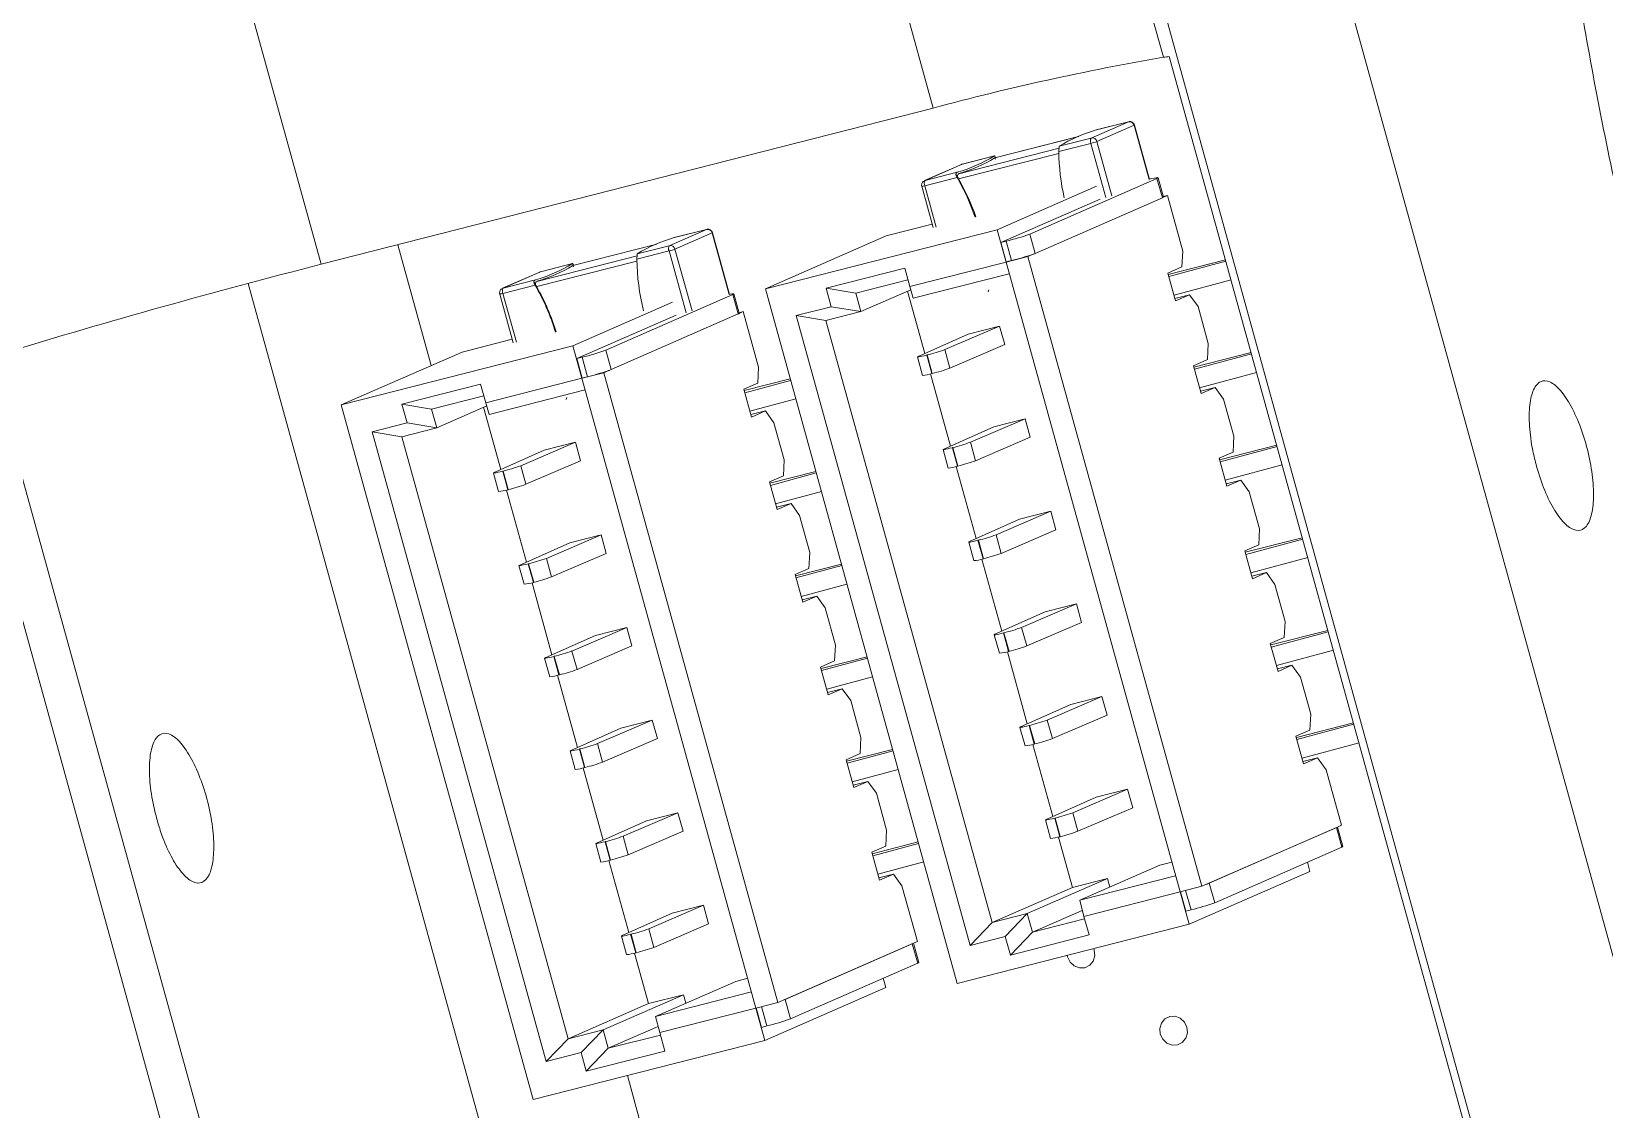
# Model space of a CAD drawing. Header units: millimetres. Extents: x 0 to 1189, y 0 to 841.
# Drawn here: x 302.661 to 305.93, y 570.667 to 572.908 of the extents above; entities that cross this region are included whole.
import ezdxf

# ---------------------------------------------------------------- set-up
doc = ezdxf.new("R2010")
doc.units = ezdxf.units.MM
doc.layers.get('0').update_dxf_attribs({"lineweight": 18})

msp = doc.modelspace()

# ---------------------------------------------------------------- linework, layer by layer
at = {"color": 7, "linetype": 'Continuous', "lineweight": 15}
for p, q in [((304.9264, 574.6794), (306.231, 569.9594)), ((304.5343, 574.5865), (305.0131, 572.854)), ((304.563, 574.5867), (305.9463, 569.5818)), ((302.019, 573.9375), (303.4023, 568.9326)), ((304.3751, 573.3258), (304.5347, 572.7483)), ((303.1031, 573.0012), (303.2627, 572.4237)), ((305.93, 569.5829), (305.0255, 572.8554)), ((304.5347, 572.7483), (303.2627, 572.4237)), ((304.8371, 572.6893), (304.663, 572.6448)), ((304.9405, 572.72), (304.8632, 572.6862)), ((304.8737, 572.7029), (304.9405, 572.72)), ((304.9407, 572.7201), (304.874, 572.703)), ((304.9523, 572.7127), (304.875, 572.6789)), ((304.9407, 572.7201), (304.9405, 572.72)), ((304.984, 572.6002), (304.9528, 572.713)), ((304.7958, 572.6581), (304.8627, 572.6751)), ((304.8632, 572.6862), (304.7964, 572.6691)), ((304.5939, 572.6314), (304.5166, 572.5976)), ((304.5953, 572.6319), (304.518, 572.5981)), ((304.5939, 572.6314), (304.5953, 572.6319)), ((304.5953, 572.6319), (304.6622, 572.649)), ((304.5955, 572.632), (304.5953, 572.6319)), ((304.6622, 572.649), (304.5955, 572.632)), ((304.5174, 572.587), (304.5843, 572.6041)), ((304.5849, 572.6151), (304.518, 572.5981)), ((304.7357, 572.4867), (304.9998, 572.6023)), ((304.9998, 572.6023), (305.011, 572.5619)), ((305.0132, 572.5633), (305.002, 572.6037)), ((304.511, 572.5858), (304.5347, 572.4999)), ((304.6674, 572.4957), (304.8742, 572.5862)), ((304.6755, 572.469), (304.8817, 572.5592)), ((305.011, 572.5619), (304.7468, 572.4463)), ((305.0214, 572.5668), (305.0128, 572.5646)), ((305.0132, 572.5632), (305.0214, 572.5668)), ((305.0132, 572.5632), (305.0132, 572.5633)), ((305.0533, 572.4513), (305.0214, 572.5668)), ((303.9863, 572.4624), (304.0636, 572.4962)), ((303.9967, 572.4792), (304.0636, 572.4962)), ((304.0638, 572.4963), (303.997, 572.4793)), ((304.0636, 572.4962), (304.0638, 572.4963)), ((304.6674, 572.4957), (304.1859, 572.3728)), ((304.4371, 572.4828), (304.5327, 572.5072)), ((304.6674, 572.4957), (304.6861, 572.4283)), ((303.4218, 572.4643), (303.4913, 572.2131)), ((303.9602, 572.4655), (303.786, 572.4211)), ((303.9863, 572.4624), (303.9194, 572.4453)), ((303.998, 572.4551), (304.0753, 572.4889)), ((304.1113, 572.3611), (304.0759, 572.4893)), ((304.1859, 572.3728), (304.4371, 572.4828)), ((304.6755, 572.469), (304.6864, 572.4718)), ((304.6755, 572.469), (304.6867, 572.4286)), ((304.6864, 572.4718), (304.6976, 572.4314)), ((304.7468, 572.4463), (304.7357, 572.4867)), ((303.9189, 572.4343), (303.9857, 572.4514)), ((304.6861, 572.4283), (304.4862, 572.3773)), ((304.6861, 572.4283), (304.7315, 572.4399)), ((304.6867, 572.4286), (304.6861, 572.4283)), ((305.0478, 571.1193), (304.6861, 572.4283)), ((304.6867, 572.4286), (304.6976, 572.4314)), ((304.7315, 572.4399), (304.741, 572.4441)), ((305.0933, 571.1309), (304.7315, 572.4399)), ((305.0234, 572.4025), (305.1423, 572.4329)), ((305.1431, 572.4301), (305.0246, 572.3982)), ((305.0516, 572.4182), (305.0533, 572.4513)), ((303.717, 572.4077), (303.6397, 572.3738)), ((303.641, 572.3743), (303.7183, 572.4081)), ((303.7183, 572.4081), (303.717, 572.4077)), ((303.7183, 572.4081), (303.7852, 572.4252)), ((303.7183, 572.4081), (303.7185, 572.4082)), ((303.7853, 572.4252), (303.7185, 572.4082)), ((304.4755, 572.4158), (304.312, 572.3741)), ((304.4862, 572.3773), (304.4755, 572.4158)), ((304.4934, 572.3531), (304.6928, 572.404)), ((305.0226, 572.4055), (305.0516, 572.4182)), ((305.0226, 572.4055), (305.0386, 572.3477)), ((303.1108, 572.3841), (303.9953, 569.1838)), ((303.6341, 572.362), (303.662, 572.2608)), ((303.6405, 572.3633), (303.7074, 572.3803)), ((303.7079, 572.3914), (303.641, 572.3743)), ((304.1318, 572.3219), (304.1206, 572.3623)), ((304.5849, 570.9291), (304.1859, 572.3728)), ((304.3226, 572.3356), (304.312, 572.3741)), ((304.3738, 572.3638), (304.312, 572.3741)), ((304.3738, 572.3638), (304.4823, 572.3915)), ((304.3844, 572.3253), (304.3738, 572.3638)), ((304.3844, 572.3253), (304.4882, 572.3707)), ((304.5175, 572.2385), (304.4817, 572.3679)), ((304.4934, 572.3531), (304.4862, 572.3773)), ((305.1537, 572.3916), (305.0353, 572.3598)), ((303.786, 572.2543), (303.9928, 572.3448)), ((303.8542, 572.2453), (304.1184, 572.3609)), ((304.1184, 572.3609), (304.1295, 572.3205)), ((304.3226, 572.3356), (304.2499, 572.317)), ((304.3844, 572.3253), (304.3226, 572.3356)), ((305.0372, 572.3527), (305.0676, 572.3604)), ((305.0676, 572.3604), (305.0386, 572.3477)), ((305.0852, 572.3358), (305.0676, 572.3604)), ((305.1065, 572.2588), (305.0852, 572.3358)), ((303.7941, 572.2276), (304.0003, 572.3178)), ((304.1295, 572.3205), (303.8654, 572.2049)), ((304.14, 572.3254), (304.1314, 572.3232)), ((304.1318, 572.3218), (304.14, 572.3254)), ((304.1318, 572.3218), (304.1318, 572.3219)), ((304.1719, 572.2099), (304.14, 572.3254)), ((304.6117, 571.0081), (304.2499, 572.317)), ((304.2499, 572.317), (304.3117, 572.3067)), ((304.3117, 572.3067), (304.3844, 572.3253)), ((304.6576, 571.0555), (304.3117, 572.3067)), ((303.5557, 572.2414), (303.66, 572.268)), ((304.5036, 572.2323), (304.6077, 572.2787)), ((304.6727, 572.2953), (304.559, 572.2464)), ((304.6727, 572.2953), (304.6077, 572.2787)), ((304.6834, 572.2568), (304.6727, 572.2953)), ((303.786, 572.2543), (303.3045, 572.1314)), ((303.3045, 572.1314), (303.5557, 572.2414)), ((303.786, 572.2543), (303.8046, 572.1869)), ((303.8654, 572.2049), (303.8542, 572.2453)), ((304.5021, 572.2313), (304.5128, 572.1928)), ((304.5222, 572.2353), (304.5214, 572.2351)), ((304.5214, 572.2351), (304.532, 572.1966)), ((304.5329, 572.1968), (304.5222, 572.2353)), ((304.5696, 572.2079), (304.559, 572.2464)), ((304.5696, 572.2079), (304.6834, 572.2568)), ((305.0766, 572.2101), (305.1955, 572.2404)), ((305.1963, 572.2376), (305.0778, 572.2057)), ((305.1048, 572.2257), (305.1065, 572.2588)), ((302.5724, 572.2294), (303.4769, 568.957)), ((303.7941, 572.2276), (303.805, 572.2304)), ((303.7941, 572.2276), (303.8053, 572.1872)), ((303.8046, 572.1869), (303.8501, 572.1985)), ((303.805, 572.2304), (303.8162, 572.19)), ((303.8501, 572.1985), (303.8596, 572.2027)), ((304.2119, 570.8895), (303.8501, 572.1985)), ((304.1702, 572.1768), (304.1719, 572.2099)), ((305.0758, 572.213), (305.1048, 572.2257)), ((305.0758, 572.213), (305.0918, 572.1552)), ((305.2069, 572.1991), (305.0885, 572.1673)), ((303.5941, 572.1744), (303.4306, 572.1327)), ((303.6048, 572.1359), (303.5941, 572.1744)), ((303.8046, 572.1869), (303.6048, 572.1359)), ((303.8053, 572.1872), (303.8046, 572.1869)), ((304.1664, 570.8779), (303.8046, 572.1869)), ((303.8053, 572.1872), (303.8162, 572.19)), ((304.1412, 572.1641), (304.1702, 572.1768)), ((304.142, 572.1612), (304.2377, 572.1856)), ((304.2385, 572.1825), (304.1432, 572.1568)), ((304.5707, 572.046), (304.5292, 572.1959)), ((304.5329, 572.1968), (304.532, 572.1966)), ((305.0904, 572.1602), (305.1208, 572.1679)), ((305.1208, 572.1679), (305.0918, 572.1552)), ((305.1384, 572.1433), (305.1208, 572.1679)), ((303.4412, 572.0942), (303.4306, 572.1327)), ((303.4924, 572.1224), (303.4306, 572.1327)), ((303.4924, 572.1224), (303.6008, 572.1501)), ((303.612, 572.1117), (303.6048, 572.1359)), ((303.612, 572.1117), (303.8114, 572.1626)), ((304.1412, 572.1641), (304.1572, 572.1063)), ((304.2491, 572.144), (304.1539, 572.1184)), ((305.1597, 572.0663), (305.1384, 572.1433)), ((303.7035, 570.6877), (303.3045, 572.1314)), ((303.503, 572.0839), (303.4924, 572.1224)), ((303.503, 572.0839), (303.6068, 572.1293)), ((303.6361, 571.9971), (303.6003, 572.1265)), ((304.1558, 572.1113), (304.1862, 572.119)), ((304.1862, 572.119), (304.1572, 572.1063)), ((304.2038, 572.0944), (304.1862, 572.119)), ((304.7259, 572.1028), (304.6122, 572.0539)), ((304.7259, 572.1028), (304.6609, 572.0862)), ((304.7366, 572.0643), (304.7259, 572.1028)), ((303.4412, 572.0942), (303.3685, 572.0756)), ((303.7303, 570.7667), (303.3685, 572.0756)), ((303.3685, 572.0756), (303.4303, 572.0653)), ((303.4303, 572.0653), (303.503, 572.0839)), ((303.503, 572.0839), (303.4412, 572.0942)), ((304.2251, 572.0174), (304.2038, 572.0944)), ((304.5568, 572.0398), (304.6609, 572.0862)), ((303.7761, 570.8141), (303.4303, 572.0653)), ((303.6222, 571.9909), (303.7263, 572.0373)), ((303.7913, 572.0539), (303.6776, 572.005)), ((303.7913, 572.0539), (303.7263, 572.0373)), ((303.802, 572.0154), (303.7913, 572.0539)), ((304.5553, 572.0388), (304.566, 572.0003)), ((304.5754, 572.0428), (304.5746, 572.0426)), ((304.5746, 572.0426), (304.5852, 572.0041)), ((304.5861, 572.0043), (304.5754, 572.0428)), ((304.6228, 572.0154), (304.6122, 572.0539)), ((304.6228, 572.0154), (304.7366, 572.0643)), ((305.1298, 572.0176), (305.2487, 572.0479)), ((305.2495, 572.0451), (305.131, 572.0133)), ((305.158, 572.0332), (305.1597, 572.0663)), ((303.6882, 571.9665), (303.6776, 572.005)), ((303.6882, 571.9665), (303.802, 572.0154)), ((304.2234, 571.9843), (304.2251, 572.0174)), ((304.6239, 571.8535), (304.5824, 572.0034)), ((304.5861, 572.0043), (304.5852, 572.0041)), ((305.129, 572.0205), (305.158, 572.0332)), ((305.129, 572.0205), (305.145, 571.9627)), ((305.2601, 572.0066), (305.1417, 571.9748)), ((303.6207, 571.9899), (303.6313, 571.9514)), ((303.6408, 571.9939), (303.64, 571.9937)), ((303.64, 571.9937), (303.6506, 571.9552)), ((303.6514, 571.9554), (303.6408, 571.9939)), ((304.1944, 571.9716), (304.2234, 571.9843)), ((304.1944, 571.9716), (304.2104, 571.9138)), ((304.1952, 571.9687), (304.2909, 571.9931)), ((304.2917, 571.99), (304.1964, 571.9643)), ((305.1436, 571.9677), (305.174, 571.9754)), ((305.174, 571.9754), (305.145, 571.9627)), ((305.1916, 571.9508), (305.174, 571.9754)), ((303.6893, 571.8046), (303.6478, 571.9545)), ((303.6514, 571.9554), (303.6506, 571.9552)), ((304.3024, 571.9515), (304.2071, 571.9259)), ((305.2129, 571.8738), (305.1916, 571.9508)), ((304.209, 571.9188), (304.2394, 571.9265)), ((304.2394, 571.9265), (304.2104, 571.9138)), ((304.257, 571.9019), (304.2394, 571.9265)), ((304.7791, 571.9103), (304.6654, 571.8614)), ((304.7791, 571.9103), (304.7141, 571.8937)), ((304.7898, 571.8718), (304.7791, 571.9103)), ((304.2783, 571.8249), (304.257, 571.9019)), ((304.61, 571.8473), (304.7141, 571.8937)), ((304.676, 571.8229), (304.7898, 571.8718)), ((305.2112, 571.8407), (305.2129, 571.8738)), ((303.6754, 571.7984), (303.7795, 571.8448)), ((303.8445, 571.8614), (303.7308, 571.8125)), ((303.8445, 571.8614), (303.7795, 571.8448)), ((303.8552, 571.8229), (303.8445, 571.8614)), ((304.6085, 571.8463), (304.6192, 571.8078)), ((304.6286, 571.8503), (304.6278, 571.8501)), ((304.6278, 571.8501), (304.6384, 571.8116)), ((304.6393, 571.8118), (304.6286, 571.8503)), ((304.676, 571.8229), (304.6654, 571.8614)), ((305.1822, 571.828), (305.2112, 571.8407)), ((305.183, 571.8251), (305.3019, 571.8554)), ((305.3027, 571.8526), (305.1842, 571.8208)), ((303.7414, 571.774), (303.7308, 571.8125)), ((303.7414, 571.774), (303.8552, 571.8229)), ((304.2766, 571.7918), (304.2783, 571.8249)), ((304.6771, 571.661), (304.6357, 571.8109)), ((304.6393, 571.8118), (304.6384, 571.8116)), ((305.1822, 571.828), (305.1982, 571.7702)), ((305.3133, 571.8141), (305.1949, 571.7823)), ((303.6739, 571.7974), (303.6845, 571.7589)), ((303.694, 571.8014), (303.6932, 571.8012)), ((303.6932, 571.8012), (303.7038, 571.7627)), ((303.7047, 571.7629), (303.694, 571.8014)), ((304.2476, 571.7791), (304.2766, 571.7918)), ((304.2476, 571.7791), (304.2636, 571.7213)), ((304.2484, 571.7762), (304.3441, 571.8006)), ((304.3449, 571.7975), (304.2496, 571.7719)), ((305.1968, 571.7752), (305.2272, 571.7829)), ((305.2272, 571.7829), (305.1982, 571.7702)), ((305.2448, 571.7583), (305.2272, 571.7829)), ((303.7425, 571.6121), (303.701, 571.762)), ((303.7047, 571.7629), (303.7038, 571.7627)), ((304.3556, 571.759), (304.2603, 571.7334)), ((305.2661, 571.6813), (305.2448, 571.7583)), ((304.2622, 571.7263), (304.2926, 571.734)), ((304.2926, 571.734), (304.2636, 571.7213)), ((304.3102, 571.7094), (304.2926, 571.734)), ((304.3315, 571.6324), (304.3102, 571.7094)), ((304.8323, 571.7178), (304.7186, 571.6689)), ((304.8323, 571.7178), (304.7673, 571.7012)), ((304.843, 571.6793), (304.8323, 571.7178)), ((304.6632, 571.6548), (304.7673, 571.7012)), ((304.7292, 571.6304), (304.843, 571.6793)), ((305.2644, 571.6482), (305.2661, 571.6813)), ((303.7286, 571.6059), (303.8327, 571.6523)), ((303.8977, 571.6689), (303.784, 571.62)), ((303.8977, 571.6689), (303.8327, 571.6523)), ((303.9084, 571.6304), (303.8977, 571.6689)), ((304.6617, 571.6538), (304.6724, 571.6153)), ((304.6818, 571.6578), (304.681, 571.6576)), ((304.681, 571.6576), (304.6916, 571.6191)), ((304.6925, 571.6193), (304.6818, 571.6578)), ((304.7292, 571.6304), (304.7186, 571.6689)), ((305.2354, 571.6355), (305.2644, 571.6482)), ((305.2363, 571.6326), (305.3551, 571.6629)), ((305.3559, 571.6601), (305.2374, 571.6283)), ((303.7946, 571.5815), (303.784, 571.62)), ((303.7946, 571.5815), (303.9084, 571.6304)), ((304.3298, 571.5993), (304.3315, 571.6324)), ((304.7303, 571.4685), (304.6889, 571.6184)), ((304.6925, 571.6193), (304.6916, 571.6191)), ((305.2354, 571.6355), (305.2514, 571.5777)), ((305.3666, 571.6216), (305.2481, 571.5898)), ((303.7271, 571.6049), (303.7378, 571.5664)), ((303.7472, 571.6089), (303.7464, 571.6087)), ((303.7464, 571.6087), (303.757, 571.5702)), ((303.7579, 571.5704), (303.7472, 571.6089)), ((304.3008, 571.5866), (304.3298, 571.5993)), ((304.3008, 571.5866), (304.3168, 571.5288)), ((304.3016, 571.5837), (304.3973, 571.6081)), ((304.3981, 571.605), (304.3028, 571.5794)), ((305.25, 571.5827), (305.2804, 571.5904)), ((305.2804, 571.5904), (305.2514, 571.5777)), ((305.298, 571.5658), (305.2804, 571.5904)), ((303.7957, 571.4196), (303.7542, 571.5695)), ((303.7579, 571.5704), (303.757, 571.5702)), ((304.4088, 571.5665), (304.3135, 571.5409)), ((305.3193, 571.4888), (305.298, 571.5658)), ((304.3154, 571.5338), (304.3458, 571.5415)), ((304.3458, 571.5415), (304.3168, 571.5288)), ((304.3634, 571.5169), (304.3458, 571.5415)), ((304.3847, 571.4399), (304.3634, 571.5169)), ((304.8855, 571.5253), (304.7718, 571.4764)), ((304.8855, 571.5253), (304.8205, 571.5087)), ((304.8962, 571.4868), (304.8855, 571.5253)), ((304.7164, 571.4623), (304.8205, 571.5087)), ((304.7824, 571.4379), (304.8962, 571.4868)), ((305.3176, 571.4557), (305.3193, 571.4888)), ((303.7818, 571.4134), (303.8859, 571.4598)), ((303.9509, 571.4764), (303.8372, 571.4275)), ((303.9509, 571.4764), (303.8859, 571.4598)), ((303.9616, 571.4379), (303.9509, 571.4764)), ((304.7149, 571.4613), (304.7256, 571.4228)), ((304.735, 571.4653), (304.7342, 571.4651)), ((304.7342, 571.4651), (304.7448, 571.4266)), ((304.7457, 571.4268), (304.735, 571.4653)), ((304.7824, 571.4379), (304.7718, 571.4764)), ((305.2886, 571.443), (305.3176, 571.4557)), ((305.2895, 571.4401), (305.4083, 571.4704)), ((305.4091, 571.4676), (305.2906, 571.4358)), ((303.8004, 571.4164), (303.7996, 571.4162)), ((303.7996, 571.4162), (303.8102, 571.3777)), ((303.8111, 571.3779), (303.8004, 571.4164)), ((303.8478, 571.389), (303.8372, 571.4275)), ((303.8478, 571.389), (303.9616, 571.4379)), ((304.3548, 571.3912), (304.4505, 571.4156)), ((304.383, 571.4068), (304.3847, 571.4399)), ((304.7835, 571.276), (304.7421, 571.4259)), ((304.7457, 571.4268), (304.7448, 571.4266)), ((305.2886, 571.443), (305.3046, 571.3852)), ((305.4198, 571.4291), (305.3013, 571.3973)), ((303.7803, 571.4124), (303.791, 571.3739)), ((304.354, 571.3941), (304.383, 571.4068)), ((304.354, 571.3941), (304.37, 571.3363)), ((304.4513, 571.4125), (304.356, 571.3869)), ((305.3032, 571.3902), (305.3336, 571.3979)), ((305.3336, 571.3979), (305.3046, 571.3852)), ((305.3512, 571.3733), (305.3336, 571.3979)), ((303.8489, 571.2271), (303.8074, 571.377)), ((303.8111, 571.3779), (303.8102, 571.3777)), ((304.462, 571.374), (304.3667, 571.3484)), ((304.3686, 571.3413), (304.399, 571.349)), ((304.399, 571.349), (304.37, 571.3363)), ((304.4166, 571.3244), (304.399, 571.349)), ((305.3832, 571.2578), (305.3512, 571.3733)), ((304.4379, 571.2474), (304.4166, 571.3244)), ((304.7696, 571.2698), (304.8738, 571.3162)), ((304.9387, 571.3328), (304.825, 571.2839)), ((304.9387, 571.3328), (304.8738, 571.3162)), ((304.9494, 571.2943), (304.9387, 571.3328)), ((304.0041, 571.2839), (303.8904, 571.235)), ((304.0041, 571.2839), (303.9391, 571.2673)), ((304.0148, 571.2454), (304.0041, 571.2839)), ((304.8356, 571.2454), (304.825, 571.2839)), ((304.8356, 571.2454), (304.9494, 571.2943)), ((303.835, 571.2209), (303.9391, 571.2673)), ((304.7681, 571.2688), (304.7788, 571.2303)), ((304.7882, 571.2728), (304.7874, 571.2726)), ((304.7874, 571.2726), (304.798, 571.2341)), ((304.7989, 571.2343), (304.7882, 571.2728)), ((305.3749, 571.2542), (305.1028, 571.1351)), ((305.1086, 571.1373), (305.3727, 571.2529)), ((305.3727, 571.2529), (305.3839, 571.2125)), ((305.3832, 571.2578), (305.3749, 571.2542)), ((305.3861, 571.2139), (305.375, 571.2542)), ((303.8335, 571.2199), (303.8442, 571.1814)), ((303.8536, 571.2239), (303.8528, 571.2237)), ((303.8528, 571.2237), (303.8634, 571.1852)), ((303.8643, 571.1854), (303.8536, 571.2239)), ((303.901, 571.1965), (303.8904, 571.235)), ((303.901, 571.1965), (304.0148, 571.2454)), ((304.408, 571.1987), (304.5037, 571.2231)), ((304.5045, 571.22), (304.4092, 571.1944)), ((304.4362, 571.2143), (304.4379, 571.2474)), ((304.8243, 571.1285), (304.7953, 571.2334)), ((304.7989, 571.2343), (304.798, 571.2341)), ((303.8643, 571.1854), (303.8634, 571.1852)), ((304.4072, 571.2016), (304.4362, 571.2143)), ((304.4072, 571.2016), (304.4232, 571.1438)), ((305.1198, 571.0969), (305.3839, 571.2125)), ((303.9021, 571.0346), (303.8606, 571.1845)), ((304.5152, 571.1815), (304.4199, 571.1559)), ((304.4218, 571.1488), (304.4522, 571.1565)), ((304.4522, 571.1565), (304.4232, 571.1438)), ((304.4698, 571.1319), (304.4522, 571.1565)), ((304.8393, 571.1019), (305.006, 571.1748)), ((305.0386, 571.1527), (304.8393, 571.1019)), ((305.006, 571.1748), (305.0308, 571.1811)), ((305.3177, 571.1619), (305.0665, 571.052)), ((305.3124, 571.1812), (305.3177, 571.1619)), ((304.5018, 571.0164), (304.4698, 571.1319)), ((304.8243, 571.1285), (304.6576, 571.0555)), ((304.897, 571.147), (304.7302, 571.0741)), ((304.8243, 571.1285), (304.897, 571.147)), ((304.848, 571.0683), (305.0478, 571.1193)), ((304.897, 571.147), (304.9019, 571.1293)), ((305.0933, 571.1309), (305.0478, 571.1193)), ((305.0478, 571.1193), (305.0665, 571.052)), ((305.0485, 571.1195), (305.0597, 571.0792)), ((305.1028, 571.1351), (305.0933, 571.1309)), ((305.1198, 571.0969), (305.1086, 571.1373)), ((304.0573, 571.0914), (303.9436, 571.0425)), ((304.0573, 571.0914), (303.9923, 571.0748)), ((304.068, 571.0529), (304.0573, 571.0914)), ((304.848, 571.0683), (304.8393, 571.1019)), ((303.8882, 571.0284), (303.9923, 571.0748)), ((304.6576, 571.0555), (304.6117, 571.0081)), ((304.7302, 571.0741), (304.6576, 571.0555)), ((304.6844, 571.0266), (304.7302, 571.0741)), ((304.7409, 571.0356), (304.7302, 571.0741)), ((304.7409, 571.0356), (304.8447, 571.081)), ((304.8494, 571.0632), (304.7409, 571.0356)), ((304.8586, 571.0298), (304.848, 571.0683)), ((305.0597, 571.0792), (305.0706, 571.082)), ((303.8867, 571.0274), (303.8974, 570.9889)), ((303.9068, 571.0314), (303.906, 571.0312)), ((303.906, 571.0312), (303.9166, 570.9927)), ((303.9175, 570.9929), (303.9068, 571.0314)), ((303.9542, 571.004), (303.9436, 571.0425)), ((303.9542, 571.004), (304.068, 571.0529)), ((304.5849, 570.9291), (305.0665, 571.052)), ((304.6117, 571.0081), (304.6844, 571.0266)), ((304.6951, 570.9881), (304.6844, 571.0266)), ((304.6951, 570.9881), (304.7409, 571.0356)), ((304.6951, 570.9881), (304.8586, 571.0298)), ((303.9429, 570.8871), (303.9139, 570.992)), ((303.9175, 570.9929), (303.9166, 570.9927)), ((304.4935, 571.0128), (304.2214, 570.8937)), ((304.2272, 570.8959), (304.4913, 571.0115)), ((304.4913, 571.0115), (304.5025, 570.9711)), ((304.5018, 571.0164), (304.4935, 571.0128)), ((304.5047, 570.9725), (304.4936, 571.0128)), ((304.2384, 570.8555), (304.5025, 570.9711)), ((303.9579, 570.8605), (304.1246, 570.9334)), ((304.1246, 570.9334), (304.1493, 570.9397)), ((304.431, 570.9398), (304.4363, 570.9205)), ((304.0155, 570.9056), (303.8488, 570.8327)), ((303.9429, 570.8871), (304.0155, 570.9056)), ((304.1572, 570.9113), (303.9579, 570.8605)), ((304.0155, 570.9056), (304.0204, 570.8879)), ((304.4363, 570.9205), (304.185, 570.8106)), ((304.2214, 570.8937), (304.2119, 570.8895)), ((304.2384, 570.8555), (304.2272, 570.8959)), ((303.9429, 570.8871), (303.7761, 570.8141)), ((303.9665, 570.8269), (303.9579, 570.8605)), ((303.9665, 570.8269), (304.1664, 570.8779)), ((304.2119, 570.8895), (304.1664, 570.8779)), ((304.1664, 570.8779), (304.185, 570.8106)), ((304.1671, 570.8781), (304.1782, 570.8378)), ((303.8488, 570.8327), (303.7761, 570.8141)), ((303.803, 570.7852), (303.8488, 570.8327)), ((303.8595, 570.7942), (303.8488, 570.8327)), ((303.8595, 570.7942), (303.9633, 570.8396)), ((303.9772, 570.7884), (303.9665, 570.8269)), ((304.1782, 570.8378), (304.1891, 570.8406)), ((303.7035, 570.6877), (304.185, 570.8106)), ((303.7761, 570.8141), (303.7303, 570.7667)), ((303.8136, 570.7467), (303.8595, 570.7942)), ((303.968, 570.8218), (303.8595, 570.7942)), ((303.7303, 570.7667), (303.803, 570.7852)), ((303.8136, 570.7467), (303.803, 570.7852)), ((303.8136, 570.7467), (303.9772, 570.7884)), ((303.8991, 570.7376), (304.1845, 569.7049))]:
    msp.add_line(p, q, dxfattribs=at)
at = {"color": 8, "linetype": 'Continuous', "lineweight": 15}
for p, q in [((304.837, 572.6892), (304.6629, 572.6448)), ((304.9835, 572.5999), (304.9523, 572.7127)), ((304.7966, 572.6653), (304.5882, 572.6121)), ((304.8627, 572.6751), (304.8938, 572.5623)), ((304.875, 572.6789), (304.9062, 572.5661)), ((304.5876, 572.6011), (304.7959, 572.6542)), ((304.518, 572.5981), (304.5166, 572.5976)), ((304.5174, 572.587), (304.5411, 572.5012)), ((303.786, 572.421), (303.9601, 572.4655)), ((304.0753, 572.4889), (304.1108, 572.3607)), ((303.7107, 572.3773), (303.9189, 572.4304)), ((303.7113, 572.3883), (303.9196, 572.4415)), ((304.0212, 572.3232), (303.9857, 572.4514)), ((304.0335, 572.3269), (303.998, 572.4551)), ((303.6396, 572.3738), (303.641, 572.3743)), ((303.6685, 572.262), (303.6405, 572.3633)), ((305.0706, 571.082), (305.0594, 571.1223)), ((304.1891, 570.8406), (304.178, 570.8809))]:
    msp.add_line(p, q, dxfattribs=at)
for points in [[(304.9528, 572.713), (304.9527, 572.7129), (304.9523, 572.7127)], [(304.0759, 572.4893), (304.0758, 572.4892), (304.0753, 572.4889)]]:
    msp.add_lwpolyline(points, dxfattribs=at)
at = {"color": 7, "linetype": 'Continuous', "lineweight": 15}
for points in [[(304.9839, 572.6006), (304.9892, 572.6018), (304.9943, 572.6029), (304.9982, 572.6036), (305.0008, 572.6039), (305.0019, 572.6038), (305.0016, 572.6032), (304.9998, 572.6023)], [(304.1113, 572.3611), (304.1129, 572.3615), (304.1168, 572.3622), (304.1194, 572.3625), (304.1205, 572.3624), (304.1202, 572.3618), (304.1184, 572.3609)], [(304.5214, 572.2351), (304.5163, 572.2338), (304.5118, 572.2328), (304.508, 572.232), (304.505, 572.2314), (304.5031, 572.2312), (304.5022, 572.2313), (304.5024, 572.2316), (304.5036, 572.2323)], [(304.5746, 572.0426), (304.5695, 572.0413), (304.565, 572.0403), (304.5612, 572.0395), (304.5582, 572.0389), (304.5563, 572.0387), (304.5554, 572.0388), (304.5556, 572.0391), (304.5568, 572.0398)], [(303.64, 571.9937), (303.6349, 571.9924), (303.6303, 571.9914), (303.6265, 571.9906), (303.6236, 571.99), (303.6217, 571.9898), (303.6208, 571.9899), (303.6209, 571.9902), (303.6222, 571.9909)], [(304.6278, 571.8501), (304.6227, 571.8488), (304.6182, 571.8478), (304.6144, 571.847), (304.6114, 571.8464), (304.6095, 571.8462), (304.6086, 571.8463), (304.6088, 571.8466), (304.61, 571.8473)], [(303.6932, 571.8012), (303.6881, 571.7999), (303.6836, 571.7989), (303.6798, 571.7981), (303.6768, 571.7975), (303.6749, 571.7973), (303.674, 571.7974), (303.6742, 571.7977), (303.6754, 571.7984)], [(304.681, 571.6576), (304.6759, 571.6563), (304.6714, 571.6553), (304.6676, 571.6545), (304.6646, 571.6539), (304.6627, 571.6537), (304.6618, 571.6538), (304.662, 571.6541), (304.6632, 571.6548)], [(303.7464, 571.6087), (303.7413, 571.6074), (303.7368, 571.6064), (303.733, 571.6056), (303.73, 571.605), (303.7281, 571.6048), (303.7272, 571.6049), (303.7274, 571.6052), (303.7286, 571.6059)], [(304.7342, 571.4651), (304.7291, 571.4638), (304.7246, 571.4628), (304.7208, 571.462), (304.7178, 571.4614), (304.7159, 571.4612), (304.715, 571.4613), (304.7152, 571.4616), (304.7164, 571.4623)], [(303.7996, 571.4162), (303.7945, 571.4149), (303.79, 571.4139), (303.7862, 571.4131), (303.7832, 571.4125), (303.7813, 571.4123), (303.7804, 571.4124), (303.7806, 571.4127), (303.7818, 571.4134)], [(304.7874, 571.2726), (304.7823, 571.2713), (304.7778, 571.2703), (304.774, 571.2695), (304.771, 571.2689), (304.7691, 571.2687), (304.7682, 571.2688), (304.7684, 571.2692), (304.7696, 571.2698)], [(303.8528, 571.2237), (303.8477, 571.2224), (303.8432, 571.2214), (303.8394, 571.2206), (303.8364, 571.22), (303.8345, 571.2198), (303.8336, 571.2199), (303.8338, 571.2202), (303.835, 571.2209)], [(305.3839, 571.2125), (305.3857, 571.2134), (305.3861, 571.2139)], [(303.906, 571.0312), (303.9009, 571.0299), (303.8964, 571.0289), (303.8926, 571.0281), (303.8896, 571.0275), (303.8877, 571.0273), (303.8868, 571.0274), (303.887, 571.0277), (303.8882, 571.0284)], [(304.8684, 571.0017), (304.8696, 570.9983), (304.8706, 570.9865), (304.8672, 570.9754), (304.86, 570.9668), (304.85, 570.9618), (304.8388, 570.9614), (304.828, 570.9654), (304.8194, 570.9734), (304.8142, 570.9841), (304.8135, 570.9874)], [(304.5025, 570.9711), (304.5043, 570.972), (304.5047, 570.9725)], [(305.0621, 570.838), (305.0631, 570.8262), (305.0597, 570.8152), (305.0525, 570.8065), (305.0425, 570.8016), (305.0313, 570.8011), (305.0206, 570.8052), (305.0119, 570.8132), (305.0067, 570.8239), (305.0057, 570.8356), (305.0091, 570.8467), (305.0163, 570.8553), (305.0263, 570.8603), (305.0375, 570.8608), (305.0483, 570.8567), (305.0569, 570.8487), (305.0621, 570.838)]]:
    msp.add_lwpolyline(points, dxfattribs=at)
for centre, radius, start, end in [((305.9072, 567.6686), 5.2619, 99.7833, 105.1207), ((305.0476, 572.6075), 0.2488, 95.0833, 97.9595), ((304.9622, 572.3953), 0.3201, 106.0625, 121.2099), ((304.9427, 572.7103), 0.00992, 13.9009, 102.3343), ((305.265, 572.6643), 0.4692, 180.7528, 192.5997), ((304.8729, 572.6802), 0.0114, 148.0977, 206.0911), ((304.8356, 572.7867), 0.1148, 283.6566, 290.0802), ((304.8653, 572.6765), 0.00993, 13.9366, 102.2856), ((304.4963, 572.9228), 0.3202, 286.0636, 301.2072), ((304.4975, 572.9211), 0.322, 286.3562, 300.909), ((304.5276, 572.5921), 0.0114, 148.0891, 206.0935), ((304.1704, 572.3649), 0.478, 19.1582, 30.022), ((304.1717, 572.3655), 0.478, 19.1544, 29.5225), ((305.0093, 572.5671), 0.00551, 287.0766, 313.9357), ((304.0657, 572.4865), 0.00993, 13.9366, 102.2856), ((304.085, 572.1722), 0.3194, 106.0384, 121.2176), ((303.996, 572.4564), 0.0114, 148.1099, 206.0726), ((303.9884, 572.4527), 0.00992, 13.9009, 102.3343), ((304.5807, 572.9097), 0.4505, 283.5683, 290.1139), ((304.3889, 572.4406), 0.4701, 180.7634, 193.9708), ((303.9592, 572.5613), 0.1131, 283.5545, 290.0729), ((304.5516, 573.0107), 0.5974, 284.1411, 288.4781), ((304.7117, 572.5301), 0.0909, 288.8271, 292.765), ((306.9387, 558.0325), 14.8533, 104.32906, 106.96765), ((303.6197, 572.6983), 0.3194, 286.0373, 301.2203), ((303.6202, 572.6983), 0.323, 286.3801, 300.8868), ((303.6507, 572.3683), 0.0114, 148.0977, 206.0911), ((303.2934, 572.1412), 0.4781, 17.2353, 30.0176), ((303.2944, 572.1416), 0.4783, 17.2401, 29.5187), ((304.1279, 572.3257), 0.00551, 287.0766, 313.9357), ((303.6978, 572.6729), 0.4553, 283.6153, 290.0923), ((304.4408, 572.5708), 0.3452, 283.6432, 290.021), ((303.672, 572.7632), 0.5911, 284.1191, 288.5022), ((303.8306, 572.2878), 0.0899, 288.7953, 292.7774), ((304.4507, 572.5346), 0.3476, 283.6648, 289.9994), ((304.5066, 572.2756), 0.083, 274.2514, 287.8221), ((304.4941, 572.378), 0.3449, 283.6404, 290.0238), ((303.5588, 572.3316), 0.3475, 283.6458, 289.9818), ((304.5598, 572.0832), 0.0831, 274.2583, 287.8119), ((304.5053, 572.338), 0.3433, 283.6067, 290.0209), ((303.6249, 572.0355), 0.0844, 274.394, 287.7478), ((303.5693, 572.2932), 0.3476, 283.6648, 289.9994), ((304.5473, 572.1855), 0.3449, 283.6404, 290.0238), ((303.6126, 572.1369), 0.3452, 283.6432, 290.021), ((304.6133, 571.8891), 0.0815, 274.1589, 287.9829), ((304.5585, 572.1455), 0.3433, 283.6067, 290.0209), ((303.6225, 572.1007), 0.3476, 283.6648, 289.9994), ((303.6784, 571.8417), 0.083, 274.2514, 287.8221), ((304.5997, 571.9956), 0.3476, 283.6648, 289.9994), ((303.6659, 571.9441), 0.3449, 283.6404, 290.0238), ((304.6661, 571.6986), 0.0835, 274.3248, 287.8171), ((304.6117, 571.953), 0.3433, 283.6088, 290.0213), ((303.6771, 571.9041), 0.3433, 283.6067, 290.0209), ((303.7316, 571.6493), 0.0831, 274.2583, 287.8119), ((304.6529, 571.8033), 0.3478, 283.6653, 289.9963), ((303.7183, 571.7542), 0.3476, 283.6648, 289.9994), ((304.7192, 571.5063), 0.0837, 274.3417, 287.8002), ((304.6637, 571.7643), 0.3473, 283.6452, 289.9849), ((303.7303, 571.7116), 0.3433, 283.6067, 290.0209), ((303.7847, 571.4572), 0.0835, 274.3248, 287.8171), ((304.7075, 571.6065), 0.3433, 283.6067, 290.0209), ((305.3712, 571.2581), 0.00543, 286.8675, 314.1448), ((303.7716, 571.5614), 0.3473, 283.6626, 290.0016), ((304.7724, 571.3138), 0.0837, 274.3425, 287.7994), ((304.7175, 571.5695), 0.3449, 283.6404, 290.0238), ((303.8379, 571.2647), 0.0835, 274.3248, 287.8171), ((303.7835, 571.5191), 0.3433, 283.6088, 290.0213), ((305.0754, 571.2157), 0.0851, 288.7844, 292.9925), ((304.9649, 571.5196), 0.4502, 283.5788, 290.1288), ((303.8247, 571.3694), 0.3478, 283.6653, 289.9963), ((303.891, 571.0724), 0.0837, 274.3417, 287.8002), ((303.8355, 571.3304), 0.3473, 283.6452, 289.9849), ((304.4896, 571.0169), 0.0057, 287.3204, 313.231), ((304.1939, 570.9743), 0.0851, 288.7844, 292.9925), ((304.0846, 571.2743), 0.4461, 283.549, 290.1585)]:
    msp.add_arc(centre, radius, start, end, dxfattribs=at)
at = {"color": 8, "linetype": 'Continuous', "lineweight": 15}
for centre, radius, start, end in [((304.5091, 572.6125), 0.0268, 274.0158, 288.051), ((303.6336, 572.3816), 0.0195, 271.4033, 290.6636)]:
    msp.add_arc(centre, radius, start, end, dxfattribs=at)
at = {"color": 7, "linetype": 'Continuous', "lineweight": 15}
for centre, major_axis, ratio, start_param, end_param in [((304.2665, 572.407), (0.2276, 0.4782), 0.706271, 5.522525, 5.531037), ((304.2665, 572.407), (0.4608, -0.2194), 0.678471, 1.165589, 1.174101), ((303.3895, 572.1832), (0.2276, 0.4782), 0.706271, 5.522525, 5.531037), ((303.3895, 572.1832), (0.4608, -0.2194), 0.678471, 1.165588, 1.174101), ((304.2665, 572.407), (0.2276, 0.4782), 0.706271, 4.956676, 4.965188), ((303.3895, 572.1832), (0.2276, 0.4782), 0.706271, 4.956676, 4.965188)]:
    msp.add_ellipse(centre, major_axis=major_axis, ratio=ratio, start_param=start_param, end_param=end_param, dxfattribs=at)
for points, knots in [([(305.8131, 573.4881), (305.8222, 573.3986), (305.8455, 573.1671), (305.9106, 572.7726), (305.9892, 572.4138), (306.0446, 572.2078), (306.0591, 572.1542)], [0, 0, 0, 0, 0.283721, 0.733382, 1.195386, 1.358184, 1.358184, 1.358184, 1.358184]), ([(304.9529, 572.7129), (304.9524, 572.7141), (304.9517, 572.716), (304.9495, 572.7183), (304.9469, 572.7199), (304.9437, 572.7206), (304.9416, 572.7201), (304.9408, 572.7199)], [0, 0, 0, 0, 0.00398121, 0.00606613, 0.00940073, 0.01298534, 0.01567229, 0.01567229, 0.01567229, 0.01567229]), ([(304.7967, 572.6657), (304.7965, 572.6647), (304.796, 572.6626), (304.7958, 572.6599), (304.7958, 572.6584), (304.7958, 572.6581)], [0, 0, 0, 0, 0.003396894, 0.006792156, 0.007703241, 0.007703241, 0.007703241, 0.007703241]), ([(304.7964, 572.6691), (304.7963, 572.6689), (304.7962, 572.6685), (304.7965, 572.667), (304.7967, 572.666), (304.7967, 572.6658)], [0, 0, 0, 0, 0.001497923, 0.002994611, 0.003329029, 0.003329029, 0.003329029, 0.003329029]), ([(304.5955, 572.6318), (304.5952, 572.6318), (304.5946, 572.6318), (304.5941, 572.6315), (304.5939, 572.6313)], [0, 0, 0, 0, 0.001032657, 0.001686595, 0.001686595, 0.001686595, 0.001686595]), ([(304.6634, 572.6467), (304.6631, 572.6474), (304.6626, 572.6486), (304.6623, 572.6491), (304.6622, 572.649), (304.6622, 572.649)], [0, 0, 0, 0, 0.001164718, 0.002330629, 0.002642472, 0.002642472, 0.002642472, 0.002642472]), ([(304.6647, 572.6453), (304.6644, 572.6456), (304.664, 572.6461), (304.6636, 572.6465), (304.6634, 572.6466)], [0, 0, 0, 0, 0.00117111, 0.00187504, 0.00187504, 0.00187504, 0.00187504]), ([(304.5166, 572.5975), (304.5157, 572.597), (304.5136, 572.5959), (304.5116, 572.5932), (304.5107, 572.5901), (304.5106, 572.5878), (304.5109, 572.5864), (304.511, 572.586)], [0, 0, 0, 0, 0.00313591, 0.00704464, 0.00981651, 0.01260356, 0.01398959, 0.01398959, 0.01398959, 0.01398959]), ([(304.5849, 572.6151), (304.5842, 572.6148), (304.5829, 572.6141), (304.582, 572.6123), (304.5816, 572.6111), (304.5815, 572.6109)], [0, 0, 0, 0, 0.002505557, 0.005010711, 0.005569476, 0.005569476, 0.005569476, 0.005569476]), ([(304.5815, 572.6108), (304.5818, 572.6099), (304.5823, 572.6081), (304.5834, 572.6057), (304.5841, 572.6044), (304.5843, 572.6041)], [0, 0, 0, 0, 0.003209586, 0.006418226, 0.007276103, 0.007276103, 0.007276103, 0.007276103]), ([(304.5882, 572.6121), (304.5876, 572.6118), (304.5863, 572.6111), (304.5853, 572.6093), (304.585, 572.6081), (304.5849, 572.6078)], [0, 0, 0, 0, 0.002480819, 0.004964136, 0.005582562, 0.005582562, 0.005582562, 0.005582562]), ([(304.5849, 572.6078), (304.5852, 572.6069), (304.5856, 572.6051), (304.5867, 572.6027), (304.5875, 572.6014), (304.5876, 572.6011)], [0, 0, 0, 0, 0.003193067, 0.006384408, 0.007311689, 0.007311689, 0.007311689, 0.007311689]), ([(304.0759, 572.4891), (304.0755, 572.4903), (304.0747, 572.4922), (304.0725, 572.4945), (304.07, 572.4961), (304.0667, 572.4969), (304.0647, 572.4964), (304.0638, 572.4962)], [0, 0, 0, 0, 0.00398242, 0.00606526, 0.0093998, 0.01298488, 0.01566684, 0.01566684, 0.01566684, 0.01566684]), ([(303.9189, 572.4343), (303.9189, 572.4355), (303.9189, 572.4379), (303.9194, 572.4405), (303.9197, 572.4417), (303.9197, 572.4419)], [0, 0, 0, 0, 0.003468827, 0.006935841, 0.007715286, 0.007715286, 0.007715286, 0.007715286]), ([(303.9197, 572.442), (303.9196, 572.4428), (303.9193, 572.4443), (303.9193, 572.4452), (303.9194, 572.4453), (303.9194, 572.4453)], [0, 0, 0, 0, 0.001477642, 0.002954723, 0.003348738, 0.003348738, 0.003348738, 0.003348738]), ([(303.7186, 572.4081), (303.7182, 572.408), (303.7176, 572.408), (303.7172, 572.4077), (303.717, 572.4076)], [0, 0, 0, 0, 0.00103443, 0.001693361, 0.001693361, 0.001693361, 0.001693361]), ([(303.7852, 572.4252), (303.7853, 572.4252), (303.7855, 572.4251), (303.786, 572.424), (303.7864, 572.4231), (303.7864, 572.4229)], [0, 0, 0, 0, 0.001173304, 0.002346891, 0.00261251, 0.00261251, 0.00261251, 0.00261251]), ([(303.7878, 572.4215), (303.7875, 572.4218), (303.7871, 572.4223), (303.7866, 572.4227), (303.7865, 572.4229)], [0, 0, 0, 0, 0.001166057, 0.001876033, 0.001876033, 0.001876033, 0.001876033]), ([(303.6397, 572.3737), (303.6387, 572.3733), (303.6366, 572.3722), (303.6347, 572.3694), (303.6337, 572.3664), (303.6336, 572.364), (303.6339, 572.3627), (303.634, 572.3622)], [0, 0, 0, 0, 0.00314103, 0.00705155, 0.00982253, 0.01260966, 0.01400745, 0.01400745, 0.01400745, 0.01400745]), ([(303.7079, 572.3914), (303.7073, 572.391), (303.706, 572.3903), (303.705, 572.3885), (303.7047, 572.3874), (303.7046, 572.3871)], [0, 0, 0, 0, 0.002502503, 0.005010661, 0.005569472, 0.005569472, 0.005569472, 0.005569472]), ([(303.7074, 572.3803), (303.7068, 572.3814), (303.7057, 572.3835), (303.7049, 572.3858), (303.7046, 572.3868), (303.7046, 572.387)], [0, 0, 0, 0, 0.003270308, 0.00654191, 0.007277651, 0.007277651, 0.007277651, 0.007277651]), ([(303.708, 572.3841), (303.7083, 572.385), (303.709, 572.3867), (303.7103, 572.3879), (303.7111, 572.3883), (303.7113, 572.3883)], [0, 0, 0, 0, 0.002438378, 0.004872581, 0.005580762, 0.005580762, 0.005580762, 0.005580762]), ([(303.7107, 572.3773), (303.7101, 572.3784), (303.709, 572.3805), (303.7083, 572.3828), (303.708, 572.3839), (303.708, 572.3841)], [0, 0, 0, 0, 0.003248508, 0.006503791, 0.007311867, 0.007311867, 0.007311867, 0.007311867]), ([(305.7888, 572.0035), (305.7941, 571.9864), (305.8048, 571.9523), (305.8264, 571.9101), (305.8492, 571.8808), (305.8711, 571.8679), (305.8895, 571.8728), (305.9023, 571.895), (305.9081, 571.932), (305.9063, 571.9796), (305.8971, 572.0324), (305.8814, 572.0845), (305.8611, 572.13), (305.8385, 572.1638), (305.8161, 572.1821), (305.7963, 572.1827), (305.7816, 572.1658), (305.7734, 572.133), (305.7729, 572.0882), (305.7788, 572.0427), (305.786, 572.0144), (305.7888, 572.0035)], [0, 0, 0, 0, 0.0384887, 0.0769719, 0.1154552, 0.153937, 0.1924222, 0.2309054, 0.2693903, 0.3078674, 0.3463535, 0.3848396, 0.4233228, 0.461806, 0.5002872, 0.5387729, 0.5772537, 0.6157342, 0.6542169, 0.6927041, 0.7167851, 0.7167851, 0.7167851, 0.7167851]), ([(302.9211, 571.2707), (302.9169, 571.2883), (302.9084, 571.3233), (302.9046, 571.3732), (302.908, 571.414), (302.9188, 571.4413), (302.9356, 571.4519), (302.9567, 571.4446), (302.9796, 571.4201), (303.0017, 571.3813), (303.0205, 571.3327), (303.0339, 571.2797), (303.0404, 571.2282), (303.0393, 571.1841), (303.0308, 571.1522), (303.0156, 571.1362), (302.9956, 571.1379), (302.973, 571.1572), (302.9504, 571.1919), (302.9326, 571.2322), (302.9243, 571.26), (302.9211, 571.2707)], [0, 0, 0, 0, 0.0383872, 0.0767693, 0.1151953, 0.1537079, 0.1922996, 0.2309307, 0.2695365, 0.308079, 0.3465288, 0.38492, 0.4232964, 0.4617, 0.5001827, 0.5387495, 0.5773685, 0.6159936, 0.6545633, 0.6930443, 0.7170661, 0.7170661, 0.7170661, 0.7170661])]:
    msp.add_open_spline(points, degree=3, knots=knots, dxfattribs=at)

doc.saveas('drawing.dxf')
